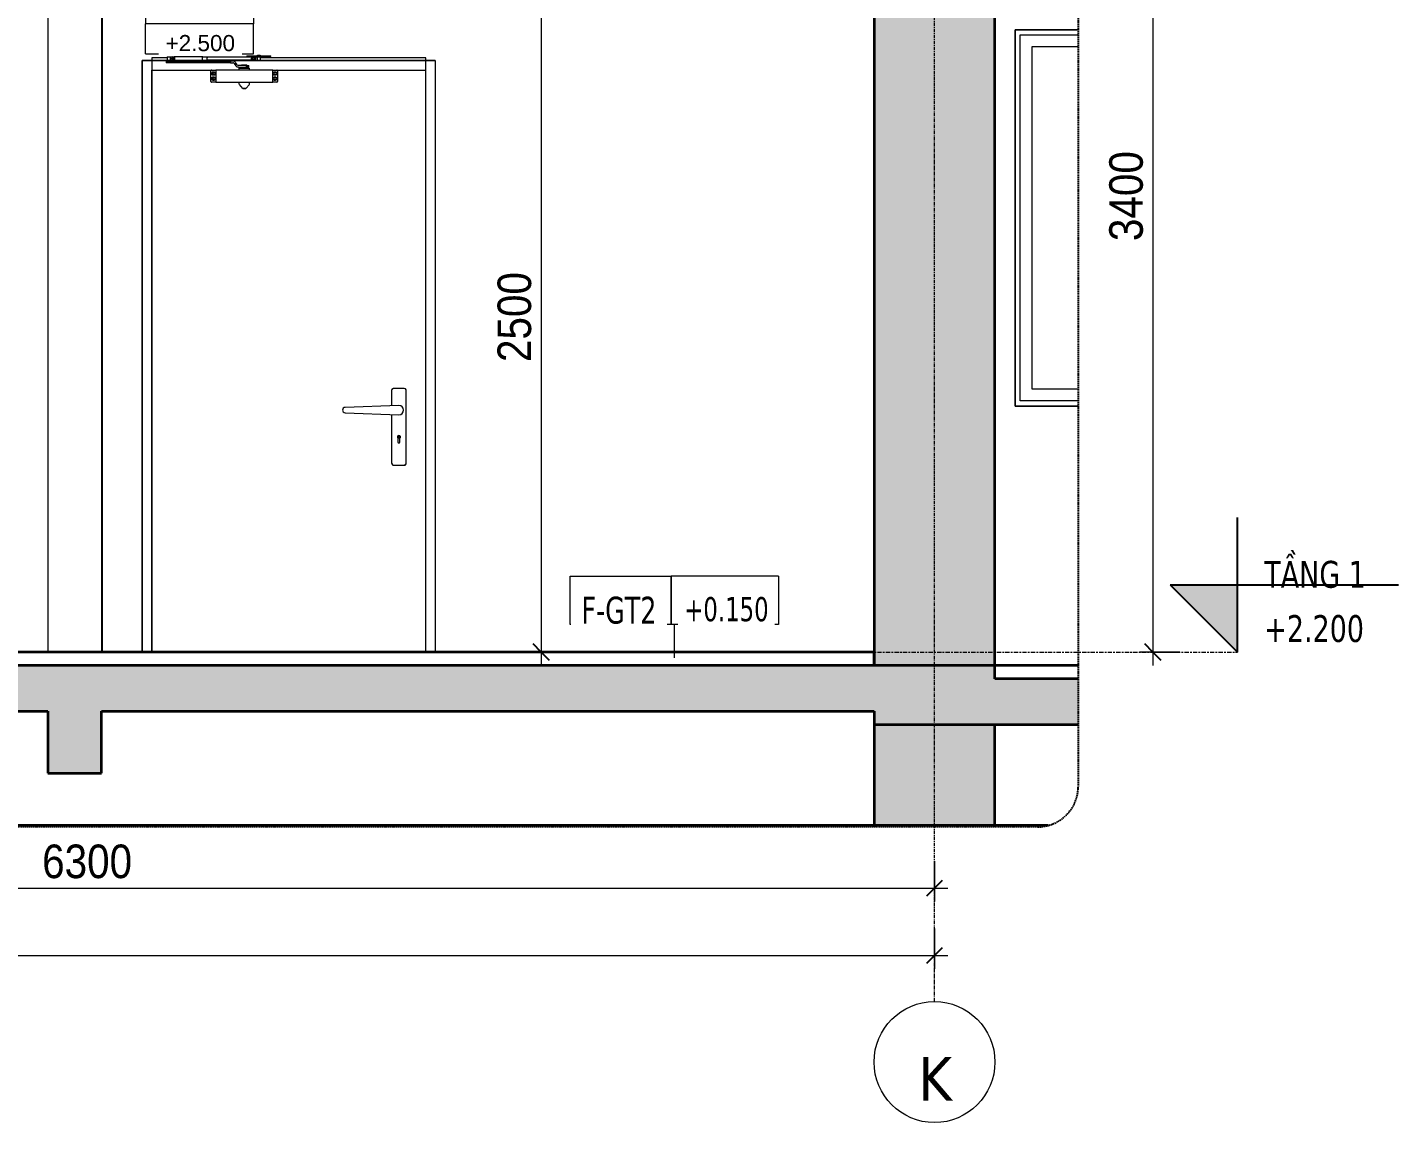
# Model space of a CAD drawing. Header units: millimetres. Extents: x 31444 to 224909, y 392 to 78637.
# Drawn here: x 104430 to 109533, y 450 to 4524 of the extents above; entities that cross this region are included whole.
import ezdxf

# ---------------------------------------------------------------- set-up
doc = ezdxf.new("R2010")
doc.units = ezdxf.units.MM
for name, pattern in [('Centre', [31.75, 6.35, -4.7625, 15.875, -4.7625]), ('Grid Line', [22.225, 12.7, -3.175, 3.175, -3.175]), ('Hidden', [7.14375, 4.7625, -2.38125])]:
    doc.linetypes.add(name, pattern=pattern)
for name, color, linetype, lineweight in [('0-5', 130, 'Continuous', 5), ('A-ANNO-DIMS', 211, 'Continuous', 9), ('A-ANNO-DIMS-50', 211, 'Continuous', 9), ('A-CLNG-1', 250, 'Continuous', 35), ('A-CLNG-IDEN', 151, 'Continuous', 9), ('A-CLNG-PATT-3', 13, 'Continuous', 18), ('A-DETL-GENF', 92, 'Continuous', 18), ('A-DETL-GENF-4', 9, 'Continuous', 18), ('A-DETL-GENF-5', 92, 'Hidden', 25), ('A-DETL-MEDM', 33, 'Continuous', 35), ('A-DOOR', 31, 'Continuous', 18), ('A-DOOR-FRAM-1', 31, 'Continuous', 18), ('A-FLOR-FNSH-1', 250, 'Continuous', 35), ('A-FLOR-IDEN', 11, 'Continuous', 9), ('A-FLOR-LEVL', 51, 'Continuous', 9), ('A-FLOR-LEVL-1', 51, 'Continuous', 25), ('A-FLOR-LEVL-2', 51, 'Centre', 9), ('A-GLAZ', 151, 'Continuous', 18), ('A-GLAZ-5', 7, 'Continuous', 18), ('A-WALL', 113, 'Continuous', 18), ('A-WALL-3', 7, 'Continuous', 18), ('S-COLS-10', 191, 'Continuous', 5), ('S-COLS-5', 250, 'Continuous', 35), ('S-COLS-9', 7, 'Continuous', 18), ('S-GRID-1', 1, 'Grid Line', 9), ('S-GRID-IDEN', 1, 'Continuous', 9)]:
    doc.layers.add(name, color=color, linetype=linetype, lineweight=lineweight)
doc.styles.add('Arial_2', font='arial.ttf', dxfattribs={"height": 60})
doc.styles.add('Tahoma', font='tahoma.ttf', dxfattribs={"width": 0.8, "height": 100})
doc.styles.add('Tahoma_1', font='tahoma.ttf', dxfattribs={"width": 0.8, "height": 90})
doc.styles.add('Tahoma_B', font='tahomabd.ttf', dxfattribs={"height": 162.5})
doc.styles.add('Tahoma_B_1', font='tahomabd.ttf', dxfattribs={"width": 0.85, "height": 100})
doc.styles.add('UTM Avo', font='', dxfattribs={"width": 0.9, "height": 125})
doc.styles.get('UTM Avo').set_extended_font_data('UTM Avo')
doc.dimstyles.new('1_Dim_chi_tiet_2_5', dxfattribs={"dimscale": 304.8, "dimtxt": 124.912619, "dimasz": 0.19685, "dimexe": 0.164042, "dimexo": 0.0625, "dimgap": 0.016404, "dimtad": 1, "dimdec": 0, "dimrnd": 5, "dimzin": 0, "dimdsep": 46, "dimtxsty": 'UTM Avo', "dimblk1": 'OBLIQUE', "dimblk2": 'OBLIQUE', "dimsah": 1, "dimcen": 0.09, "dimdle": 0.164042, "dimazin": 0, "dimtfac": 1, "dimtdec": 4, "dimtix": 1, "dimtmove": 0, "dimatfit": 3, "dimfxl": 0.328084, "dimfxlon": 1, "dimtvp": 1, "dimtolj": 1, "dimtzin": 0, "dimarcsym": 2})

# ---------------------------------------------------------------- blocks, each defined once
blk = doc.blocks.new('NCV_TKTC_KET CAU_rvt-6-TKCS_CĂN HỘ LOẠI 3 - MẶT CẮT 5')
at = {"layer": 'S-COLS-10'}
h = blk.add_hatch(color=256, dxfattribs=at)
h.paths.add_polyline_path([(-61961.9, 1550), (-61511.9, 1550), (-61511.9, 1930), (-61961.9, 1930)])
h.paths.add_polyline_path([(-61511.9, 2150), (-61511.9, 5330), (-61961.9, 5330), (-61961.9, 2150)])
at = {"layer": 'S-COLS-5'}
for p, q in [((-61961.9, 5330), (-61961.9, 2150)), ((-61511.9, 2150), (-61511.9, 5330)), ((-61961.9, 1930), (-61961.9, 1550)), ((-61511.9, 1550), (-61511.9, 1930))]:
    blk.add_line(p, q, dxfattribs=at)
blk = doc.blocks.new('M_Fixed - 900 x 1400-V90-TKCS_CĂN HỘ LOẠI 3 - MẶT CẮT 5')
at = {"layer": 'A-GLAZ-5'}
for p, q in [((-61201.9, 4515), (-61436.9, 4515)), ((-61436.9, 4515), (-61436.9, 3115)), ((-61417.9, 3134), (-61417.9, 4496)), ((-61417.9, 4496), (-61201.9, 4496)), ((-61373.9, 3178), (-61373.9, 4452)), ((-61373.9, 4452), (-61201.9, 4452)), ((-61201.9, 3178), (-61373.9, 3178)), ((-61436.9, 3115), (-61201.9, 3115)), ((-61201.9, 3134), (-61417.9, 3134))]:
    blk.add_line(p, q, dxfattribs=at)
blk = doc.blocks.new('NCV_TKTC_TANG 1_rvt-5-TKCS_CĂN HỘ LOẠI 3 - MẶT CẮT 5')
at = {"layer": 'A-FLOR-FNSH-1'}
for p, q in [((-61961.9, 2200), (-68036.9, 2200)), ((-61961.9, 2150), (-61961.9, 2200)), ((-61201.9, 2150), (-61511.9, 2150))]:
    blk.add_line(p, q, dxfattribs=at)
at = {"layer": 'A-WALL-3'}
for p, q in [((-64836.9, 4700), (-64836.9, 2200)), ((-61436.9, 3115), (-61436.9, 4515)), ((-61436.9, 4515), (-61201.9, 4515)), ((-61201.9, 3115), (-61436.9, 3115))]:
    blk.add_line(p, q, dxfattribs=at)
at = {"layer": 'S-COLS-9'}
for p, q in [((-65036.9, 4700), (-65036.9, 2200)), ((-64836.9, 4700), (-64836.9, 2200))]:
    blk.add_line(p, q, dxfattribs=at)
at = {"layer": 'A-GLAZ'}
blk.add_blockref('M_Fixed - 900 x 1400-V90-TKCS_CĂN HỘ LOẠI 3 - MẶT CẮT 5', (0, 0), dxfattribs=at)
blk = doc.blocks.new('FD_05 - FD_05-1000x2200mm-835434-TKCS_CĂN HỘ LOẠI 3 - MẶT CẮT 5')
at = {"layer": 'A-DOOR'}
for p, q in [((-64650.3, 4410), (-64650.3, 2200)), ((-64592.4, 4410), (-64650.3, 4410)), ((-64596.5, 4398), (-64596.5, 4392)), ((-64596.4, 4398), (-64591.9, 4398)), ((-64591.9, 4392), (-64596.4, 4392)), ((-64592.5, 4414), (-64592.5, 4401)), ((-64592.4, 4414), (-64580.3, 4414)), ((-64580.3, 4401), (-64592.4, 4401)), ((-64591.9, 4398), (-64356.5, 4398)), ((-64591.9, 4392), (-64591.9, 4398)), ((-64356.5, 4392), (-64591.9, 4392)), ((-64590, 4401), (-64590, 4398)), ((-64580.3, 4414), (-64573.2, 4414)), ((-64580.3, 4401), (-64580.3, 4414)), ((-64573.2, 4401), (-64580.3, 4401)), ((-64579, 4398), (-64579, 4401)), ((-64573.2, 4414), (-64566.4, 4414)), ((-64566.4, 4401), (-64573.2, 4401)), ((-64566.4, 4401), (-64566.4, 4414)), ((-64566.4, 4413.6), (-64566.4, 4401.4)), ((-64566.4, 4401.4), (-64566.4, 4413.6)), ((-64460.9, 4414.5), (-64565.5, 4414.5)), ((-64565.5, 4400.5), (-64460.9, 4400.5)), ((-64443.5, 4413.5), (-64460.9, 4413.5)), ((-64460.9, 4401.5), (-64443.5, 4401.5)), ((-64267.1, 4412.5), (-64443.5, 4412.5)), ((-64443.5, 4402.5), (-64267.2, 4402.5)), ((-64348.1, 4398), (-64356.5, 4398)), ((-64356.5, 4398), (-64356.5, 4392)), ((-64356.5, 4392), (-64348.1, 4392)), ((-64348.1, 4398), (-64348.1, 4398)), ((-64343.2, 4389.4), (-64337.3, 4381.1)), ((-64332.4, 4384.6), (-64338.2, 4392.9)), ((-64296.5, 4418.5), (-64296.5, 4415.5)), ((-64296.5, 4418.5), (-64296.1, 4418.5)), ((-64296.5, 4418.5), (-64296.5, 4415.5)), ((-64296.5, 4415.5), (-64296.1, 4415.5)), ((-64296.1, 4418.5), (-64276.8, 4418.5)), ((-64296.1, 4415.5), (-64276.8, 4415.5)), ((-64276.8, 4418.5), (-64276.5, 4418.5)), ((-64276.8, 4415.5), (-64276.5, 4415.5)), ((-64276.4, 4418.5), (-64271.2, 4418.5)), ((-64276.4, 4415.5), (-64271.2, 4415.5)), ((-64275.6, 4411.5), (-64268.6, 4411.5)), ((-64275.6, 4411.5), (-64275.6, 4403.5)), ((-64268.6, 4403.5), (-64275.6, 4403.5)), ((-64271.2, 4418.5), (-64270.1, 4418.5)), ((-64271.2, 4415.5), (-64270.1, 4415.5)), ((-64270.1, 4418.5), (-64253.6, 4418.5)), ((-64270.1, 4415.5), (-64253.6, 4415.5)), ((-64268.6, 4411.5), (-64267.9, 4411.5)), ((-64267.9, 4403.5), (-64268.6, 4403.5)), ((-64266.5, 4415.5), (-64266.5, 4414.5)), ((-64266.5, 4414.5), (-64264.5, 4414.5)), ((-64264.5, 4414.5), (-64266.5, 4414.5)), ((-64262.4, 4414.5), (-64264.5, 4414.5)), ((-64262.4, 4414.5), (-64256.8, 4414.5)), ((-64256.8, 4400.5), (-64262.4, 4400.5)), ((-64258, 4414.5), (-64258, 4400.5)), ((-64257.5, 4420.3), (-64257.5, 4418.5)), ((-64256.8, 4414.5), (-64245.2, 4414.5)), ((-64256.8, 4400.5), (-64256.8, 4414.5)), ((-64245.2, 4400.5), (-64256.8, 4400.5)), ((-64256.7, 4420.3), (-64251.5, 4420.3)), ((-64256.5, 4415.5), (-64256.5, 4414.5)), ((-64253.6, 4418.5), (-64249.4, 4418.5)), ((-64253.6, 4415.5), (-64249.4, 4415.5)), ((-64251.5, 4420.3), (-64246.3, 4420.3)), ((-64249.4, 4418.5), (-64232.9, 4418.5)), ((-64249.4, 4415.5), (-64232.9, 4415.5)), ((-64246.5, 4414.5), (-64246.5, 4415.5)), ((-64245.5, 4418.5), (-64245.5, 4420.3)), ((-64245.2, 4414.5), (-64245, 4414.5)), ((-64245, 4400.5), (-64245.2, 4400.5)), ((-63630.3, 4410), (-64245.1, 4410)), ((-64238.5, 4414.5), (-64245, 4414.5)), ((-64245, 4400.5), (-64245, 4414.5)), ((-64238.5, 4414.5), (-64236.5, 4414.5)), ((-64236.5, 4414.5), (-64238.5, 4414.5)), ((-64236.5, 4414.5), (-64236.5, 4415.5)), ((-64232.9, 4418.5), (-64231.7, 4418.5)), ((-64232.9, 4415.5), (-64231.7, 4415.5)), ((-64231.7, 4418.5), (-64226.5, 4418.5)), ((-64231.7, 4415.5), (-64226.5, 4415.5)), ((-64226.5, 4418.5), (-64226.1, 4418.5)), ((-64226.5, 4415.5), (-64226.1, 4415.5)), ((-64226.1, 4418.5), (-64206.9, 4418.5)), ((-64226.1, 4415.5), (-64206.9, 4415.5)), ((-64206.9, 4418.5), (-64206.5, 4418.5)), ((-64206.9, 4415.5), (-64206.5, 4415.5)), ((-64206.5, 4415.5), (-64206.5, 4418.5)), ((-64206.5, 4415.5), (-64206.5, 4418.5)), ((-63630.3, 2200), (-63630.3, 4410)), ((-64430.1, 4323), (-64430.1, 4362)), ((-64427.1, 4365), (-64414.8, 4365)), ((-64414.8, 4365), (-64412.2, 4365)), ((-64200.1, 4365), (-64412.1, 4365)), ((-64412.1, 4365), (-64412.1, 4364.7)), ((-64412.1, 4364.7), (-64412.1, 4356.1)), ((-64412.1, 4356.1), (-64412.1, 4354.3)), ((-64412.1, 4354.3), (-64412.1, 4330.7)), ((-64297.1, 4382), (-64327.5, 4382)), ((-64327.5, 4376), (-64297.1, 4376)), ((-64325.7, 4372), (-64325.7, 4365)), ((-64325.7, 4372), (-64287.2, 4372)), ((-64316.1, 4384), (-64313.5, 4384)), ((-64316.1, 4384), (-64316.1, 4382)), ((-64316.1, 4376), (-64316.1, 4374)), ((-64314.8, 4374), (-64316.1, 4374)), ((-64315.1, 4374), (-64315.1, 4372)), ((-64313.5, 4374), (-64314.8, 4374)), ((-64313.5, 4384), (-64303.4, 4384)), ((-64313.5, 4382), (-64313.5, 4384)), ((-64313.5, 4374), (-64313.5, 4376)), ((-64308.4, 4374), (-64313.5, 4374)), ((-64303.4, 4374), (-64308.4, 4374)), ((-64303.4, 4384), (-64296.1, 4384)), ((-64303.4, 4382), (-64303.4, 4384)), ((-64303.4, 4374), (-64303.4, 4376)), ((-64299.7, 4374), (-64303.4, 4374)), ((-64296.1, 4374), (-64299.7, 4374)), ((-64297.1, 4376), (-64297.1, 4382)), ((-64297.1, 4382), (-64288.6, 4382)), ((-64288.6, 4376), (-64297.1, 4376)), ((-64297.1, 4372), (-64297.1, 4374)), ((-64296.1, 4382), (-64296.1, 4384)), ((-64296.1, 4374), (-64296.1, 4376)), ((-64288.6, 4376), (-64288.6, 4382)), ((-64287.2, 4372), (-64286.6, 4372)), ((-64286.6, 4365), (-64286.6, 4372)), ((-64200.1, 4364.7), (-64200.1, 4365)), ((-64200.1, 4356.1), (-64200.1, 4364.7)), ((-64200.1, 4354.3), (-64200.1, 4356.1)), ((-64200.1, 4330.7), (-64200.1, 4354.3)), ((-64200, 4365), (-64197.4, 4365)), ((-64197.4, 4365), (-64185.1, 4365)), ((-64182.1, 4362), (-64182.1, 4323)), ((-64414.8, 4320), (-64427.1, 4320)), ((-64412.2, 4320), (-64414.8, 4320)), ((-64412.1, 4330.7), (-64412.1, 4328.9)), ((-64412.1, 4328.9), (-64412.1, 4320.3)), ((-64412.1, 4320.3), (-64412.1, 4320)), ((-64412.1, 4320), (-64200.1, 4320)), ((-64325.6, 4320), (-64325.6, 4312.4)), ((-64325.3, 4311.7), (-64312.4, 4296.3)), ((-64306.1, 4296), (-64306.1, 4296)), ((-64306.1, 4296), (-64306.1, 4296)), ((-64299.8, 4296.3), (-64286.9, 4311.7)), ((-64286.6, 4312.4), (-64286.6, 4320)), ((-64200.1, 4328.9), (-64200.1, 4330.7)), ((-64200.1, 4320.3), (-64200.1, 4328.9)), ((-64200.1, 4320), (-64200.1, 4320.3)), ((-64197.4, 4320), (-64200, 4320)), ((-64185.1, 4320), (-64197.4, 4320)), ((-63757.8, 3172.5), (-63757.8, 3116.5)), ((-63710.3, 3180), (-63750.3, 3180)), ((-63702.8, 2902.5), (-63702.8, 3172.5)), ((-63730.3, 3117.5), (-63930.7, 3110)), ((-63930.7, 3090), (-63730.3, 3082.5)), ((-63757.8, 3083.5), (-63757.8, 2902.5)), ((-63733.8, 2995.1), (-63733.8, 2981.2)), ((-63731, 2997), (-63731, 3003)), ((-63729.6, 3003), (-63729.6, 2997)), ((-63726.8, 2981.2), (-63726.8, 2995.1)), ((-63750.3, 2895), (-63710.3, 2895))]:
    blk.add_line(p, q, dxfattribs=at)
at = {"layer": 'A-DOOR', "flags": 128}
for points in [[(-64278.8, 4407.5), (-64278.7, 4408.3), (-64278.4, 4409), (-64277.9, 4409.7), (-64277.3, 4410.4), (-64276.5, 4411), (-64275.6, 4411.5)], [(-64275.6, 4403.5), (-64276.5, 4404), (-64277.3, 4404.6), (-64277.9, 4405.3), (-64278.4, 4406), (-64278.7, 4406.7), (-64278.8, 4407.5)], [(-64427.1, 4365), (-64427.8, 4364.9), (-64428.4, 4364.7), (-64429, 4364.3), (-64429.5, 4363.9), (-64429.8, 4363.3), (-64430, 4362.7), (-64430.1, 4362)], [(-64182.1, 4362), (-64182.2, 4362.7), (-64182.4, 4363.3), (-64182.8, 4363.9), (-64183.2, 4364.3), (-64183.8, 4364.7), (-64184.4, 4364.9), (-64185.1, 4365)], [(-64430.1, 4323), (-64430, 4322.3), (-64429.8, 4321.7), (-64429.5, 4321.1), (-64429, 4320.7), (-64428.4, 4320.3), (-64427.8, 4320.1), (-64427.1, 4320)], [(-64306.1, 4296), (-64310.8, 4296), (-64311.7, 4296)], [(-64311.7, 4296), (-64309.1, 4296), (-64306.1, 4296)], [(-64306.1, 4296), (-64301.4, 4296), (-64300.5, 4296)], [(-64300.5, 4296), (-64303.1, 4296), (-64306.1, 4296)], [(-64185.1, 4320), (-64184.4, 4320.1), (-64183.8, 4320.3), (-64183.2, 4320.7), (-64182.8, 4321.1), (-64182.4, 4321.7), (-64182.2, 4322.3), (-64182.1, 4323)], [(-63750.3, 3180), (-63756.6, 3176.6), (-63757.8, 3172.5)], [(-63702.8, 3172.5), (-63706.2, 3178.8), (-63710.3, 3180)], [(-63757.8, 2902.5), (-63754.3, 2896.2), (-63750.3, 2895)], [(-63710.3, 2895), (-63704, 2898.4), (-63702.8, 2902.5)]]:
    blk.add_lwpolyline(points, dxfattribs=at)
at = {"layer": 'A-DOOR'}
for centre, radius, start, end in [((-64421.1, 4352), 3.5, 0, 180), ((-64421.1, 4352), 3.5, 180, 0), ((-64191.1, 4352), 3.5, 0, 180), ((-64191.1, 4352), 3.5, 180, 0), ((-64421.1, 4333), 3.5, 0, 180), ((-64421.1, 4333), 3.5, 180, 0), ((-64191.1, 4333), 3.5, 0, 180), ((-64191.1, 4333), 3.5, 180, 0), ((-63750.3, 3172.5), 7.5, 90, 180), ((-63710.3, 3172.5), 7.5, 0, 90), ((-63730.3, 3100), 17.5, 0, 90), ((-63930.3, 3100), 10, 92.1456, 180), ((-63930.3, 3100), 10, 180, 267.8544), ((-63730.3, 3100), 17.5, 270, 0), ((-63730.3, 3000), 6, 305.6853, 234.3147), ((-63730.3, 2981.2), 3.5, 180, 0), ((-63730.3, 3003), 0.7, 0, 180), ((-63730.3, 2997), 0.7, 180, 0), ((-63730.3, 2997), 0.7, 195, 255), ((-63730.3, 3003), 0.7, 120, 150), ((-63730.3, 2997), 0.7, 285, 345), ((-63730.3, 3003), 0.7, 30, 60), ((-63750.3, 2902.5), 7.52, 180, 270), ((-63710.3, 2902.5), 7.5, 270, 0)]:
    blk.add_arc(centre, radius, start, end, dxfattribs=at)
for centre, major_axis, ratio, start_param, end_param in [((-64574.4, 4407.5), (0, 2.5), 0.965835, 4.712389, 7.853982), ((-64574.4, 4407.5), (0, 2.5), 0.965835, 1.570796, 4.712389), ((-64573.9, 4407.5), (0, 2.5), 0.965835, 0.261799, 1.570796), ((-64573.9, 4407.5), (0, 2.5), 0.965835, 0.261799, 1.570796), ((-64573.9, 4407.5), (0, 2.5), 0.965835, 1.570796, 2.879793), ((-64573.9, 4407.5), (0, 2.5), 0.965835, 1.570796, 2.879793), ((-64572.1, 4407.5), (0, 2.5), 0.965835, 0.523599, 1.570796), ((-64572.1, 4407.5), (0, 2.5), 0.965835, 0.523599, 1.570796), ((-64572.1, 4407.5), (0, 2.5), 0.965835, 1.570796, 2.617994), ((-64572.1, 4407.5), (0, 2.5), 0.965835, 1.570796, 2.617994), ((-64571.6, 4407.5), (0, 2.5), 0.965835, 0.785398, 1.570796), ((-64571.6, 4407.5), (0, 2.5), 0.965835, 1.570796, 2.356194), ((-64575.1, 4407.5), (0, 6.79), 0.965835, 4.712389, 5.992125), ((-64575.1, 4407.5), (0, 6.79), 0.965835, 3.432653, 4.712389), ((-64574.6, 4407.5), (0, 6.79), 0.965835, 4.712389, 5.992125), ((-64574.6, 4407.5), (0, 6.79), 0.965835, 3.432653, 4.712389), ((-64565.5, 4407.5), (0, 7), 0.259156, 0, 0.50718), ((-64565.5, 4407.5), (0, 7), 0.259156, 2.634413, 3.141593), ((-64460.9, 4407.5), (0, 7), 0.259156, 5.759587, 7.853982), ((-64460.9, 4407.5), (0, 7), 0.259156, 1.570796, 3.665191), ((-64460.9, 4407.5), (0, 6), 0.259156, 0, 1.570796), ((-64460.9, 4407.5), (0, 6), 0.259156, 1.570796, 3.141593), ((-64443.5, 4407.5), (0, 6), 0.259156, 5.759587, 7.853982), ((-64443.5, 4407.5), (0, 6), 0.259156, 1.570796, 3.665191), ((-64443.5, 4407.5), (0, 5), 0.259156, 0, 1.570796), ((-64443.5, 4407.5), (0, 5), 0.259156, 1.570796, 3.141593), ((-64348.1, 4386), (0, 12), 1, 5.323254, 6.283185), ((-64348.1, 4386), (0, 6), 1, 5.323254, 6.283185), ((-64262.4, 4407.5), (0, 7), 0.965835, 0, 1.570796), ((-64262.4, 4407.5), (0, 7), 0.965835, 1.570796, 3.141593), ((-64264.6, 4407.5), (0, 2.5), 0.965835, 4.712389, 7.853982), ((-64264.6, 4407.5), (0, 2.5), 0.965835, 1.570796, 4.712389), ((-64264.1, 4407.5), (0, 2.5), 0.965835, 0.785398, 1.570796), ((-64264.1, 4407.5), (0, 2.5), 0.965835, 0.785398, 1.570796), ((-64264.1, 4407.5), (0, 2.5), 0.965835, 1.570796, 2.356194), ((-64264.1, 4407.5), (0, 2.5), 0.965835, 1.570796, 2.356194), ((-64264.1, 4407.5), (0, 2.5), 0.965835, 0.261799, 0.765261), ((-64264.1, 4407.5), (0, 2.5), 0.965835, 0.261799, 0.765261), ((-64264.1, 4407.5), (0, 2.5), 0.965835, 2.376332, 2.879793), ((-64264.1, 4407.5), (0, 2.5), 0.965835, 2.376332, 2.879793), ((-64262.5, 4407.5), (0, 2.5), 0.965835, 0.523599, 1.570796), ((-64262.5, 4407.5), (0, 2.5), 0.965835, 0.523599, 1.570796), ((-64262.5, 4407.5), (0, 2.5), 0.965835, 1.570796, 2.617994), ((-64262.5, 4407.5), (0, 2.5), 0.965835, 1.570796, 2.617994), ((-64262, 4407.5), (0, 2.5), 0.965835, 0.523599, 1.570796), ((-64262, 4407.5), (0, 2.5), 0.965835, 1.570796, 2.617994), ((-64327.5, 4388), (0, 12), 1, 2.181662, 3.141593), ((-64327.5, 4388), (0, 6), 1, 2.181662, 3.141593)]:
    blk.add_ellipse(centre, major_axis=major_axis, ratio=ratio, start_param=start_param, end_param=end_param, dxfattribs=at)
for points, knots in [([(-64566.4, 4413.6), (-64566.4, 4413.5), (-64566.3, 4413.2), (-64566.3, 4412.8), (-64566.2, 4412.5), (-64566.2, 4412.3), (-64566.1, 4412), (-64566, 4411.8), (-64566, 4411.7), (-64566, 4411.5), (-64565.9, 4411.3), (-64565.8, 4411.1), (-64565.8, 4410.8), (-64565.7, 4410.6), (-64565.7, 4410.4), (-64565.6, 4410.3), (-64565.6, 4410), (-64565.5, 4409.8), (-64565.4, 4409.4), (-64565.4, 4409), (-64565.3, 4408.7), (-64565.3, 4408.2), (-64565.3, 4407.8), (-64565.3, 4407.5)], [0, 0, 0, 0, 0.1, 0.2, 0.25, 0.3, 0.35, 0.375, 0.4, 0.425, 0.45, 0.5, 0.55, 0.575, 0.6, 0.625, 0.65, 0.7, 0.75, 0.8, 0.85, 0.9, 1, 1, 1, 1]), ([(-64565.3, 4407.5), (-64565.3, 4407.2), (-64565.3, 4406.8), (-64565.3, 4406.3), (-64565.4, 4406), (-64565.4, 4405.6), (-64565.5, 4405.2), (-64565.6, 4405), (-64565.6, 4404.7), (-64565.7, 4404.6), (-64565.7, 4404.4), (-64565.8, 4404.2), (-64565.8, 4403.9), (-64565.9, 4403.7), (-64566, 4403.5), (-64566, 4403.3), (-64566, 4403.2), (-64566.1, 4403), (-64566.2, 4402.7), (-64566.2, 4402.5), (-64566.3, 4402.2), (-64566.3, 4401.8), (-64566.4, 4401.5), (-64566.4, 4401.4)], [0, 0, 0, 0, 0.1, 0.15, 0.2, 0.25, 0.3, 0.35, 0.375, 0.4, 0.425, 0.45, 0.5, 0.55, 0.575, 0.6, 0.625, 0.65, 0.7, 0.75, 0.8, 0.9, 1, 1, 1, 1]), ([(-64427.5, 4352), (-64427.5, 4353.2), (-64427, 4355), (-64425.5, 4356.9), (-64424, 4357.9), (-64422.3, 4358.5), (-64420.5, 4358.7), (-64418.8, 4358.4), (-64417.1, 4357.6), (-64415.8, 4356.4), (-64415.1, 4355.4), (-64414.8, 4354.9)], [0, 0, 0, 0, 0.2, 0.3, 0.4, 0.5, 0.6, 0.7, 0.8, 0.9, 1, 1, 1, 1]), ([(-64414.8, 4349.1), (-64415.4, 4348), (-64416.6, 4346.7), (-64418.8, 4345.6), (-64420.5, 4345.3), (-64422.3, 4345.5), (-64424, 4346.1), (-64425.5, 4347.1), (-64426.6, 4348.5), (-64427.3, 4350.2), (-64427.5, 4351.4), (-64427.5, 4352)], [0, 0, 0, 0, 0.2, 0.3, 0.4, 0.5, 0.6, 0.7, 0.8, 0.9, 1, 1, 1, 1]), ([(-64427.5, 4333), (-64427.5, 4334.2), (-64427, 4336), (-64425.5, 4337.9), (-64424, 4338.9), (-64422.3, 4339.5), (-64420.5, 4339.7), (-64418.8, 4339.4), (-64417.1, 4338.6), (-64415.8, 4337.4), (-64415.1, 4336.4), (-64414.8, 4335.9)], [0, 0, 0, 0, 0.2, 0.3, 0.4, 0.5, 0.6, 0.7, 0.8, 0.9, 1, 1, 1, 1]), ([(-64197.4, 4354.9), (-64196.8, 4356), (-64195.6, 4357.3), (-64193.5, 4358.4), (-64191.7, 4358.7), (-64189.9, 4358.5), (-64188.2, 4357.9), (-64186.7, 4356.9), (-64185.6, 4355.5), (-64184.9, 4353.8), (-64184.7, 4352.6), (-64184.7, 4352)], [0, 0, 0, 0, 0.2, 0.3, 0.4, 0.5, 0.6, 0.7, 0.8, 0.9, 1, 1, 1, 1]), ([(-64184.7, 4352), (-64184.7, 4350.8), (-64185.2, 4349), (-64186.7, 4347.1), (-64188.2, 4346.1), (-64189.9, 4345.5), (-64191.7, 4345.3), (-64193.5, 4345.6), (-64195.1, 4346.4), (-64196.5, 4347.6), (-64197.1, 4348.6), (-64197.4, 4349.1)], [0, 0, 0, 0, 0.2, 0.3, 0.4, 0.5, 0.6, 0.7, 0.8, 0.9, 1, 1, 1, 1]), ([(-64197.4, 4335.9), (-64196.8, 4337), (-64195.6, 4338.3), (-64193.5, 4339.4), (-64191.7, 4339.7), (-64189.9, 4339.5), (-64188.2, 4338.9), (-64186.7, 4337.9), (-64185.6, 4336.5), (-64184.9, 4334.8), (-64184.7, 4333.6), (-64184.7, 4333)], [0, 0, 0, 0, 0.2, 0.3, 0.4, 0.5, 0.6, 0.7, 0.8, 0.9, 1, 1, 1, 1]), ([(-64414.8, 4330.1), (-64415.4, 4329), (-64416.6, 4327.7), (-64418.8, 4326.6), (-64420.5, 4326.3), (-64422.3, 4326.5), (-64424, 4327.1), (-64425.5, 4328.1), (-64426.6, 4329.5), (-64427.3, 4331.2), (-64427.5, 4332.4), (-64427.5, 4333)], [0, 0, 0, 0, 0.2, 0.3, 0.4, 0.5, 0.6, 0.7, 0.8, 0.9, 1, 1, 1, 1]), ([(-64184.7, 4333), (-64184.7, 4331.8), (-64185.2, 4330), (-64186.7, 4328.1), (-64188.2, 4327.1), (-64189.9, 4326.5), (-64191.7, 4326.3), (-64193.5, 4326.6), (-64195.1, 4327.4), (-64196.5, 4328.6), (-64197.1, 4329.6), (-64197.4, 4330.1)], [0, 0, 0, 0, 0.2, 0.3, 0.4, 0.5, 0.6, 0.7, 0.8, 0.9, 1, 1, 1, 1])]:
    blk.add_open_spline(points, degree=3, knots=knots, dxfattribs=at)
for points in [[(-64414.8, 4354.9), (-64414.6, 4354.4), (-64414.3, 4353.5), (-64414.2, 4352.5), (-64414.2, 4352)], [(-64414.2, 4352), (-64414.2, 4351.5), (-64414.3, 4350.5), (-64414.6, 4349.6), (-64414.8, 4349.1)], [(-64198.1, 4352), (-64198.1, 4352.5), (-64197.9, 4353.5), (-64197.6, 4354.4), (-64197.4, 4354.9)], [(-64197.4, 4349.1), (-64197.6, 4349.6), (-64197.9, 4350.5), (-64198.1, 4351.5), (-64198.1, 4352)], [(-64414.8, 4335.9), (-64414.6, 4335.4), (-64414.3, 4334.5), (-64414.2, 4333.5), (-64414.2, 4333)], [(-64414.2, 4333), (-64414.2, 4332.5), (-64414.3, 4331.5), (-64414.6, 4330.6), (-64414.8, 4330.1)], [(-64198.1, 4333), (-64198.1, 4333.5), (-64197.9, 4334.5), (-64197.6, 4335.4), (-64197.4, 4335.9)], [(-64197.4, 4330.1), (-64197.6, 4330.6), (-64197.9, 4331.5), (-64198.1, 4332.5), (-64198.1, 4333)]]:
    blk.add_open_spline(points, degree=3, dxfattribs=at)
at = {"layer": 'A-DOOR-FRAM-1'}
for p, q in [((-64590, 4400), (-64685.3, 4400)), ((-64685.3, 4400), (-64685.3, 2200)), ((-63595.3, 4400), (-64579.5, 4400)), ((-63595.3, 4400), (-63595.3, 2200)), ((-64650.3, 2200), (-64650.3, 4365)), ((-64650.3, 4365), (-64427.1, 4365)), ((-64185.1, 4365), (-63630.3, 4365)), ((-63630.3, 2200), (-63630.3, 4365))]:
    blk.add_line(p, q, dxfattribs=at)
blk = doc.blocks.new('BORDER VIEW - BORDER VIEW-3699863-TKCS_CĂN HỘ LOẠI 3 - MẶT CẮT 5')
at = {"layer": 'A-DETL-GENF-5'}
for p, q in [((-61201.9, 5809.5), (-61201.9, 1700)), ((-61351.9, 1550), (-70546.9, 1550))]:
    blk.add_line(p, q, dxfattribs=at)
blk.add_arc((-61351.9, 1700), 150, 270, 360, dxfattribs=at)
blk = doc.blocks.new('Level - CAO ĐỘ LEVEL-350587-TKCS_CĂN HỘ LOẠI 3 - MẶT CẮT 5')
at = {"layer": 'A-FLOR-LEVL'}
blk.add_hatch(color=256, dxfattribs=at).paths.add_polyline_path([(-60609.7, 2450), (-60609.7, 2200), (-60859.7, 2450)])
at = {"layer": 'A-FLOR-LEVL-1'}
for p, q in [((-60609.7, 2200), (-60609.7, 2700)), ((-60859.7, 2450), (-60609.7, 2200)), ((-60859.7, 2450), (-60009.7, 2450))]:
    blk.add_line(p, q, dxfattribs=at)
blk = doc.blocks.new('Grid - M_Grid Head - Circle-353313-TKCS_CĂN HỘ LOẠI 3 - MẶT CẮT 5')
at = {"layer": 'S-GRID-IDEN'}
blk.add_circle((-61736.9, 674.7), 225, dxfattribs=at)
blk = doc.blocks.new('DIMBLOCK114-TKCS_CĂN HỘ LOẠI 3 - MẶT CẮT 5')
at = {"layer": 'A-ANNO-DIMS-50'}
for p, q in [((99606, 1171.5), (99606, 1021.5)), ((99606, 1071.5), (99606, 1171.5)), ((107806, 1171.5), (107806, 1021.5)), ((107806, 1071.5), (107806, 1171.5)), ((99556, 1071.5), (107856, 1071.5))]:
    blk.add_line(p, q, dxfattribs=at)
at = {"layer": 'A-ANNO-DIMS-50', "lineweight": 25}
for p, q in [((99606, 1071.5), (99636, 1101.5)), ((107806, 1071.5), (107836, 1101.5)), ((99606, 1071.5), (99576, 1041.5)), ((107806, 1071.5), (107776, 1041.5))]:
    blk.add_line(p, q, dxfattribs=at)
at = {"layer": 'A-ANNO-DIMS-50', "color": 0, "insert": (103534.8, 1233.9), "char_height": 125, "width": 410.824, "attachment_point": 1, "line_spacing_factor": 1.110334, "style": 'UTM Avo'}
blk.add_mtext('8200', dxfattribs=at)
blk = doc.blocks.new('_Oblique')
at = {"color": 0, "linetype": 'ByBlock', "lineweight": -2}
blk.add_line((-0.5, -0.5), (0.5, 0.5), dxfattribs=at)
blk = doc.blocks.new('DIMBLOCK115-TKCS_CĂN HỘ LOẠI 3 - MẶT CẮT 5')
at = {"layer": 'A-ANNO-DIMS-50', "lineweight": 25}
for p, q in [((108618.7, 5600), (108588.7, 5630)), ((108618.7, 5600), (108648.7, 5570)), ((108618.7, 2200), (108588.7, 2230)), ((108618.7, 2200), (108648.7, 2170))]:
    blk.add_line(p, q, dxfattribs=at)
at = {"layer": 'A-ANNO-DIMS-50'}
for p, q in [((108618.7, 5650), (108618.7, 2150)), ((108718.7, 5600), (108568.7, 5600)), ((108618.7, 5600), (108718.7, 5600)), ((108718.7, 2200), (108568.7, 2200)), ((108618.7, 2200), (108718.7, 2200))]:
    blk.add_line(p, q, dxfattribs=at)
at = {"layer": 'A-ANNO-DIMS-50', "color": 0, "insert": (108456.3, 3728.8), "char_height": 125, "width": 410.824, "attachment_point": 1, "rotation": 90, "line_spacing_factor": 1.110334, "style": 'UTM Avo'}
blk.add_mtext('3400', dxfattribs=at)
blk = doc.blocks.new('DIMBLOCK118-TKCS_CĂN HỘ LOẠI 3 - MẶT CẮT 5')
at = {"layer": 'A-ANNO-DIMS-50'}
for p, q in [((101506, 1421.5), (101506, 1271.5)), ((101506, 1321.5), (101506, 1421.5)), ((107806, 1421.5), (107806, 1271.5)), ((107806, 1321.5), (107806, 1421.5)), ((101506, 1321.5), (107856, 1321.5))]:
    blk.add_line(p, q, dxfattribs=at)
at = {"layer": 'A-ANNO-DIMS-50', "lineweight": 25}
for p, q in [((101506, 1321.5), (101536, 1351.5)), ((107806, 1321.5), (107836, 1351.5)), ((101506, 1321.5), (101476, 1291.5)), ((107806, 1321.5), (107776, 1291.5))]:
    blk.add_line(p, q, dxfattribs=at)
at = {"layer": 'A-ANNO-DIMS-50', "color": 0, "insert": (104484.8, 1483.9), "char_height": 125, "width": 410.824, "attachment_point": 1, "line_spacing_factor": 1.110334, "style": 'UTM Avo'}
blk.add_mtext('6300', dxfattribs=at)
blk = doc.blocks.new('DIMBLOCK123-TKCS_CĂN HỘ LOẠI 3 - MẶT CẮT 5')
at = {"layer": 'A-ANNO-DIMS-50'}
for p, q in [((106442, 4700), (106292, 4700)), ((106342, 4700), (106342, 2150)), ((106342, 4700), (106442, 4700)), ((106442, 2200), (106292, 2200)), ((106342, 2200), (106442, 2200))]:
    blk.add_line(p, q, dxfattribs=at)
at = {"layer": 'A-ANNO-DIMS-50', "lineweight": 25}
for p, q in [((106342, 4700), (106312, 4730)), ((106342, 4700), (106372, 4670)), ((106342, 2200), (106312, 2230)), ((106342, 2200), (106372, 2170))]:
    blk.add_line(p, q, dxfattribs=at)
at = {"layer": 'A-ANNO-DIMS-50', "color": 0, "insert": (106179.6, 3278.8), "char_height": 125, "width": 410.824, "attachment_point": 1, "rotation": 90, "line_spacing_factor": 1.110334, "style": 'UTM Avo'}
blk.add_mtext('2500', dxfattribs=at)
blk = doc.blocks.new('M_Ceiling Tag w Height - M_Ceiling Tag w Height-4076435-TKCS_CĂN HỘ LOẠI 3 - MẶT CẮT 5')
at = {"layer": 'A-CLNG-IDEN'}
for p, q in [((-64673.1, 4647.9), (-64673.1, 4536.7)), ((-64673.1, 4647.9), (-64271.9, 4647.9)), ((-64271.9, 4647.9), (-64271.9, 4536.7)), ((-64673.1, 4425.3), (-64673.1, 4536.7)), ((-64271.9, 4536.7), (-64673.1, 4536.7)), ((-64271.9, 4425.3), (-64271.9, 4536.7)), ((-64673.1, 4425.3), (-64271.9, 4425.3))]:
    blk.add_line(p, q, dxfattribs=at)
blk = doc.blocks.new('TAG SAN - TTG - TAG FFL-4075299-TKCS_CĂN HỘ LOẠI 3 - MẶT CẮT 5')
at = {"layer": 'A-FLOR-IDEN'}
for p, q in [((-63093.1, 2303), (-63093.1, 2481.8)), ((-63093.1, 2481.8), (-62717.1, 2481.8)), ((-62717.1, 2481.8), (-62717.1, 2303)), ((-62317.1, 2481.8), (-62717.1, 2481.8)), ((-62717.1, 2303), (-62717.1, 2481.8)), ((-62317.1, 2481.8), (-62317.1, 2303)), ((-62717.1, 2303), (-63093.1, 2303)), ((-62317.1, 2303), (-62717.1, 2303))]:
    blk.add_line(p, q, dxfattribs=at)

msp = doc.modelspace()

# ---------------------------------------------------------------- hatches: boundary and pattern name
at = {"layer": 'A-CLNG-PATT-3'}
h = msp.add_hatch(dxfattribs=at)
h.set_pattern_fill('FP_21', color=256, style=0, pattern_type=2)
h.set_pattern_definition([(0, (98150.75, 15875), (406.4, 101.6), [16.764, -288.036, 16.764, -288.036, -1625.6]), (0, (98150.75, 15875), (406.4, 101.6), [-609.6, 16.764, -592.836, 16.764, -288.036, -711.2]), (0, (98150.75, 15875), (406.4, 101.6), [-1524, 16.764, -186.436, 16.764, -491.236]), (120, (98303.15, 15925.8), (-291.1882, 301.1527), [16.764, -288.036, 16.764, -288.036, -1625.6]), (120, (98303.15, 15925.8), (-291.1882, 301.1527), [-609.6, 16.764, -592.836, 16.764, -288.036, -711.2]), (120, (98303.15, 15925.8), (-291.1882, 301.1527), [-1524, 16.764, -186.436, 16.764, -491.236]), (240, (98353.95, 16129), (-115.2118, -402.7527), [16.764, -288.036, 16.764, -288.036, -1625.6]), (240, (98353.95, 16129), (-115.2118, -402.7527), [-609.6, 16.764, -592.836, 16.764, -288.036, -711.2]), (240, (98353.95, 16129), (-115.2118, -402.7527), [-1524, 16.764, -186.436, 16.764, -491.236])])
h.paths.add_polyline_path([(108191.1, 1550), (108229.1, 1555), (108031, 1555), (108031, 1550)])
h.paths.add_polyline_path([(98996, 1550), (99431, 1550), (99431, 1555), (98958, 1555), (98965.2, 1554.1)])
h.paths.add_polyline_path([(99781, 1550), (107581, 1550), (107581, 1555), (99781, 1555), (99781, 1553.9)])
at = {"layer": 'A-DETL-GENF-4'}
h = msp.add_hatch(dxfattribs=at)
h.set_pattern_fill('FP_19', color=256, style=0, pattern_type=2)
h.set_pattern_definition([(50, (98150.75, 15875), (364.368, -31.8783), [38.1, -419.1]), (355, (98150.75, 15875), (-70.486, 382.113), [30.48, -335.28]), (100.451, (98181.1, 15872.34), (293.885, 350.2334), [32.38, -356.18]), (46.184, (98150.75, 15976.6), (542.158, -84.086), [57.15, -628.65]), (96.636, (98195.93, 15969.6), (474.805, 494.855), [48.57, -534.27]), (351.184, (98150.75, 15976.6), (474.81, 494.85), [45.72, -502.92]), (21, (98201.55, 15951.2), (303.2285, -204.5305), [38.1, -419.1]), (326, (98201.55, 15951.2), (123.604, 368.376), [30.48, -335.28]), (71.451, (98226.82, 15934.16), (426.834, 163.843), [32.38, -356.18]), (37.5, (98150.75, 15875), (6.1766, 169.1102), [3.353, -327.863, 3.353, -337.007, -336.55]), (37.5, (98150.75, 15875), (6.1766, 169.1102), [-671.576, 3.353, -333.197]), (7.5, (98150.75, 15875), (133.6389, 200.3615), [3.353, -190.703, 3.353, -320.243, -128.27]), (7.5, (98150.75, 15875), (133.6389, 200.3615), [-517.652, 3.353, -124.917]), (327.5, (98037.47, 15875), (271.1818, -11.4584), [3.353, -123.647, 3.353, -392.887, -525.78]), (327.5, (98037.47, 15875), (271.1818, -11.4584), [-523.24, 3.353, -522.427]), (317.5, (97986.67, 15875), (296.2585, 50.853), [3.353, -161.747, 3.353, -259.791, -373.38]), (317.5, (97986.67, 15875), (296.2585, 50.853), [-428.244, 3.353, -370.027]), (45, (98150.75, 15875), (-125.7236, 125.7236), []), (45, (98150.75, 16065.5), (-125.7236, 125.7236), [])])
h.paths.add_polyline_path([(104506, 1750), (104706, 1750), (104706, 1980), (107581, 1980), (107581, 1930), (108341.1, 1930), (108341.1, 2100), (108031, 2100), (108031, 2150), (101406, 2150), (101406, 2100), (99707.6, 2100), (99707.6, 2150), (98846, 2150), (98846, 1980), (99707.6, 1980), (99707.6, 1930), (101406, 1930), (101406, 1980), (104506, 1980), (104506, 1930)])
h.paths.add_polyline_path([(101416, 4410), (101496, 4410), (101496, 4520), (101416, 4520), (101416, 4427.3)])
h.paths.add_polyline_path([(101445.3, 5150), (101606, 5150), (101606, 5380), (104506, 5380), (104506, 5150), (104706, 5150), (104706, 5385), (107581, 5385), (107581, 5330), (108341.1, 5330), (108341.1, 5500), (107981, 5500), (107981, 5550), (101406, 5550), (101406, 5500), (99707.6, 5500), (99707.6, 5550), (98846, 5550), (98846, 5380), (99707.6, 5380), (99707.6, 5330), (101406, 5330), (101406, 5150), (101429.5, 5150)])

# ---------------------------------------------------------------- linework, layer by layer
at = {"layer": 'A-CLNG-1'}
msp.add_line((108229.1, 1555), (98958, 1555), dxfattribs=at)
at = {"layer": 'A-DETL-MEDM'}
for p, q in [((108031, 2150), (101406, 2150)), ((108031, 2100), (108031, 2150)), ((108341.1, 2100), (108031, 2100)), ((101406, 1980), (104506, 1980)), ((104506, 1980), (104506, 1750)), ((104706, 1750), (104706, 1980)), ((104706, 1980), (107581, 1980)), ((107581, 1980), (107581, 1930)), ((107581, 1930), (108341.1, 1930)), ((104506, 1750), (104706, 1750))]:
    msp.add_line(p, q, dxfattribs=at)
at = {"layer": 'A-FLOR-IDEN'}
msp.add_line((106837.8, 2178.6), (106837.8, 2303), dxfattribs=at)
at = {"layer": 'A-FLOR-LEVL-2'}
msp.add_line((98311.2, 2200), (108933.2, 2200), dxfattribs=at)
at = {"layer": 'A-WALL'}
for p, q in [((104707.6, 4700), (104707.6, 2200)), ((104857.6, 2200), (104857.6, 4400)), ((104857.6, 4400), (104953, 4400)), ((104963.5, 4400), (105947.6, 4400)), ((105947.6, 4400), (105947.6, 2200))]:
    msp.add_line(p, q, dxfattribs=at)
at = {"layer": 'S-GRID-1'}
for p, q in [((107806, 2149.7), (107806, 5588.7)), ((107806, 899.7), (107806, 2149.7))]:
    msp.add_line(p, q, dxfattribs=at)

# ---------------------------------------------------------------- block references
at = {"layer": '0-5'}
for name in ['NCV_TKTC_KET CAU_rvt-6-TKCS_CĂN HỘ LOẠI 3 - MẶT CẮT 5', 'NCV_TKTC_TANG 1_rvt-5-TKCS_CĂN HỘ LOẠI 3 - MẶT CẮT 5']:
    msp.add_blockref(name, (169542.9, 0), dxfattribs=at)
at = {"layer": 'A-CLNG-IDEN'}
msp.add_blockref('M_Ceiling Tag w Height - M_Ceiling Tag w Height-4076435-TKCS_CĂN HỘ LOẠI 3 - MẶT CẮT 5', (169542.9, 0), dxfattribs=at)
at = {"layer": 'A-DETL-GENF'}
msp.add_blockref('BORDER VIEW - BORDER VIEW-3699863-TKCS_CĂN HỘ LOẠI 3 - MẶT CẮT 5', (169542.9, 0), dxfattribs=at)
at = {"layer": 'A-DOOR'}
msp.add_blockref('FD_05 - FD_05-1000x2200mm-835434-TKCS_CĂN HỘ LOẠI 3 - MẶT CẮT 5', (169542.9, 0), dxfattribs=at)
at = {"layer": 'A-FLOR-IDEN'}
msp.add_blockref('TAG SAN - TTG - TAG FFL-4075299-TKCS_CĂN HỘ LOẠI 3 - MẶT CẮT 5', (169542.9, 0), dxfattribs=at)
at = {"layer": 'A-FLOR-LEVL-1'}
msp.add_blockref('Level - CAO ĐỘ LEVEL-350587-TKCS_CĂN HỘ LOẠI 3 - MẶT CẮT 5', (169542.9, 0), dxfattribs=at)
at = {"layer": 'S-GRID-IDEN'}
msp.add_blockref('Grid - M_Grid Head - Circle-353313-TKCS_CĂN HỘ LOẠI 3 - MẶT CẮT 5', (169542.9, 0), dxfattribs=at)

# ---------------------------------------------------------------- texts
at = {"layer": 'A-FLOR-LEVL', "char_height": 100, "line_spacing_factor": 0.996129, "style": 'Tahoma_B_1'}
for s, insert, width, attachment_point in [('\\pt510,1020,1530,2040,2550,3060,3570,4080,4590,5100,5610,6120,6630,7140,7650,8160,8670,9180,9690,10200,10710,11220,11730,12240,12750,13260,13770,14280,14790,15300,15810,16320;TẦNG 1', (109033.4, 2437.2), 452.625, 7), ('\\pt212.5,425,637.5,850,1062.5,1275,1487.5,1700,1912.5,2125,2337.5,2550,2762.5,2975,3187.5,3400,3612.5,3825,4037.5,4250,4462.5,4675,4887.5,5100,5312.5,5525,5737.5,5950,6162.5,6375,6587.5,6800;+2.200', (109033.4, 2337.5), 441.575, 1)]:
    msp.add_mtext(s, dxfattribs=dict(at, insert=insert, width=width, attachment_point=attachment_point))

# ---------------------------------------------------------------- dimensions: what is measured, and where the dimension line sits
at = {"layer": 'A-ANNO-DIMS'}
for base, p1, p2, override, picture, middle in [((108618.7, 2200), (108718.7, 5600), (108718.7, 2200), {"dimpost": '<>', "dimfxl": 3400}, 'DIMBLOCK115-TKCS_CĂN HỘ LOẠI 3 - MẶT CẮT 5', (108549, 3900)), ((106342, 2200), (106442, 4700), (106442, 2200), {"dimpost": '<>', "dimfxl": 2500}, 'DIMBLOCK123-TKCS_CĂN HỘ LOẠI 3 - MẶT CẮT 5', (106272.3, 3450))]:
    dim = msp.add_linear_dim(base=base, p1=p1, p2=p2, angle=90, dimstyle='1_Dim_chi_tiet_2_5', override=override, dxfattribs=at)
    dim.commit()
    dim.dimension.update_dxf_attribs({"geometry": picture, "text_midpoint": middle})
for base, p1, p2, override, picture, middle in [((107806, 1321.5), (101506, 1421.5), (107806, 1421.5), {"dimpost": '<>', "dimfxl": 6300}, 'DIMBLOCK118-TKCS_CĂN HỘ LOẠI 3 - MẶT CẮT 5', (104656, 1391.2)), ((107806, 1071.5), (99606, 1171.5), (107806, 1171.5), {"dimpost": '<>', "dimfxl": 8200}, 'DIMBLOCK114-TKCS_CĂN HỘ LOẠI 3 - MẶT CẮT 5', (103706, 1141.2))]:
    dim = msp.add_linear_dim(base=base, p1=p1, p2=p2, dimstyle='1_Dim_chi_tiet_2_5', override=override, dxfattribs=at)
    dim.commit()
    dim.dimension.update_dxf_attribs({"geometry": picture, "text_midpoint": middle})

# ---------------------------------------------------------------- next in the draw order: texts
at = {"layer": 'A-CLNG-IDEN', "insert": (105073.4, 4464.9), "char_height": 60, "width": 281, "attachment_point": 5, "line_spacing_factor": 0.936439, "style": 'Arial_2', "bg_fill": 3, "box_fill_scale": 1.25, "bg_fill_color": 256, "bg_fill_true_color": 13158600, "bg_fill_transparency": 0}
msp.add_mtext('\\pt634.9998,1270.0002,1905,2539.9998,3175.0002,3810,4444.9998,5080.0002,5715,6349.9998,6985.0002,7620,8254.9998,8890.0002,9525,10159.9998,10795.0002,11430,12064.9998,12700.0002,13335,13969.9998,14605.0002,15240,15874.9998,16510.0002,17145,17779.9998,18415.0002,19050,19684.9998,20320.0002;+2.500', dxfattribs=at)
at = {"layer": 'A-FLOR-IDEN', "attachment_point": 5, "line_spacing_factor": 0.996129, "bg_fill": 3, "box_fill_scale": 1.25, "bg_fill_color": 256, "bg_fill_true_color": 13158600, "bg_fill_transparency": 0}
for s, insert, char_height, width, style in [('\\pt4,8,12,16,20,24,28,32,36,40,44,48,52,56,60,64,68,72,76,80,84,88,92,96,100,104,108,112,116,120,124,128;F-GT2', (106631.4, 2354.8), 100, 306.8, 'Tahoma'), ('\\pt3.9996,8.0001,11.9997,16.0002,19.9998,24.0003,27.9999,32.0004,36,39.9996,44.0001,47.9997,52.0002,55.9998,60.0003,63.9999,68.0004,72,75.9996,80.0001,83.9997,88.0002,91.9998,96.0003,99.9999,104.0004,108,111.9996,116.0001,119.9997,124.0002,127.9998;+0.150', (107031.6, 2358.8), 90, 314.8, 'Tahoma_1')]:
    msp.add_mtext(s, dxfattribs=dict(at, insert=insert, char_height=char_height, width=width, style=style))
at = {"layer": 'S-GRID-IDEN', "insert": (107808.1, 612.3), "char_height": 162.5, "width": 159, "attachment_point": 5, "line_spacing_factor": 0.996129, "style": 'Tahoma_B', "bg_fill": 3, "box_fill_scale": 1.25, "bg_fill_color": 256, "bg_fill_true_color": 13158600, "bg_fill_transparency": 0}
msp.add_mtext('\\pt634.99962,1269.99925,1905.0005,2540.00013,3174.99975,3809.99937,4445.00062,5080.00025,5714.99987,6349.9995,6985.00075,7620.00037,8255,8889.99962,9524.99925,10160.0005,10795.00013,11429.99975,12064.99938,12700.00063,13335.00025,13969.99988,14604.9995,15240.00075,15875.00038,16510,17144.99963,17779.99925,18415.0005,19050.00013,19684.99975,20319.99938;K', dxfattribs=at)

doc.saveas('drawing.dxf')
